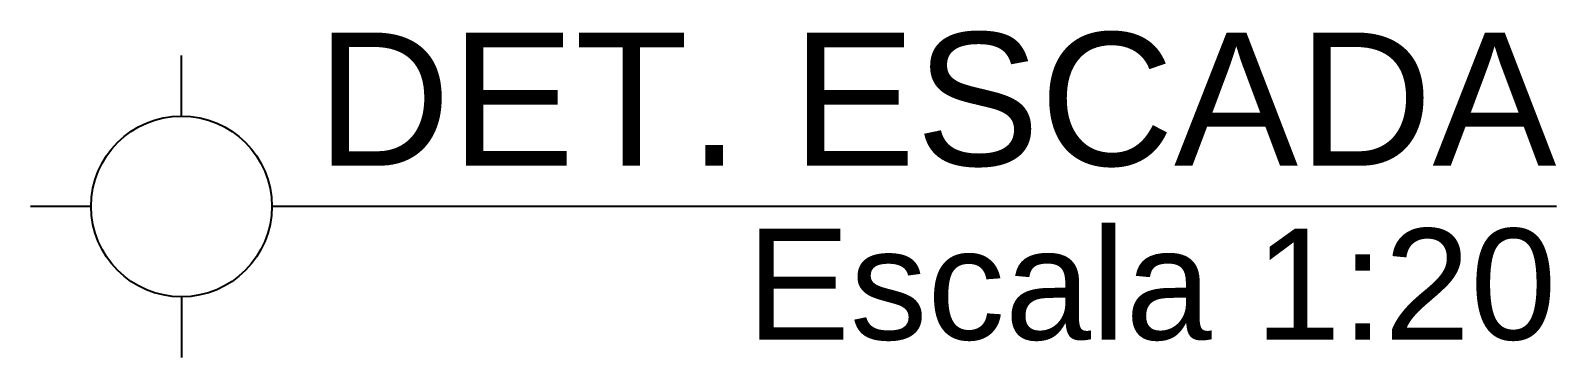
# Model space of a CAD drawing. Extents: x -120 to 1117, y 5 to 675.
# Drawn here: x 44.02 to 47.458, y 49.095 to 49.832 of the extents above; entities that cross this region are included whole.
import ezdxf
from ezdxf.enums import TextEntityAlignment as Align

# ---------------------------------------------------------------- set-up
doc = ezdxf.new("R2010")
doc.units = 0
doc.header["$MEASUREMENT"] = 0
doc.layers.add('carimbo', color=4, linetype='CONTINUOUS')
doc.layers.add('texto', color=7, linetype='CONTINUOUS')
doc.styles.get("Standard").update_dxf_attribs({"font": 'arial.ttf'})

msp = doc.modelspace()

# ---------------------------------------------------------------- linework, layer by layer
at = {"layer": 'carimbo'}
for p, q in [((44.3603, 49.6393), (44.3603, 49.7759)), ((44.1567, 49.4357), (44.0201, 49.4357)), ((47.4582, 49.4357), (44.564, 49.4357)), ((44.3603, 49.232), (44.3603, 49.0954))]:
    msp.add_line(p, q, dxfattribs=at)
msp.add_circle((44.3603, 49.4357), 0.2036, dxfattribs=at)

# ---------------------------------------------------------------- texts
at = {"layer": 'texto'}
for s, height, p in [('DET. ESCADA', 0.3, (47.4582, 49.5274)), ('Escala 1:20', 0.25, (47.4582, 49.1356))]:
    msp.add_text(s, height=height, dxfattribs=at).set_placement(p, align=Align.RIGHT)

doc.saveas('drawing.dxf')
